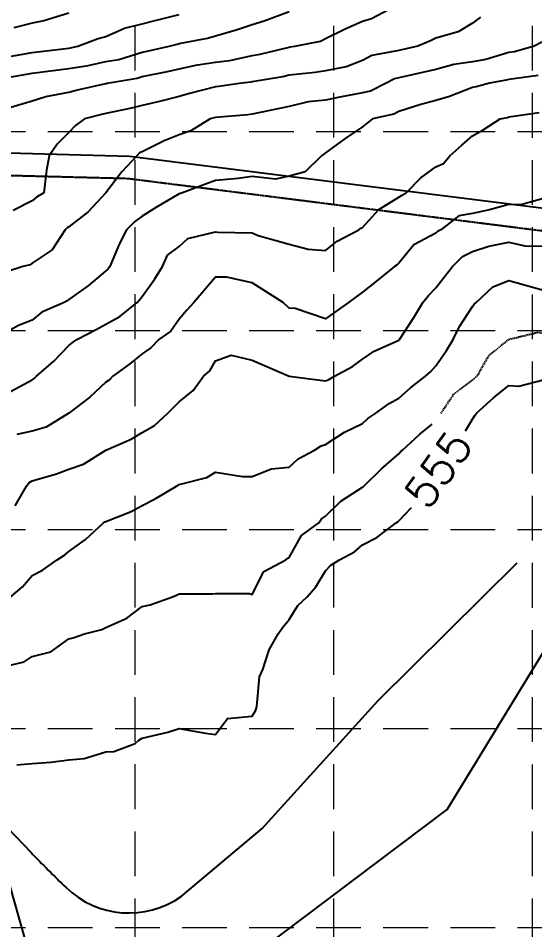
# Model space of a CAD drawing. Header units: inches. Extents: x 8135 to 11700, y -938 to 4760.
# Drawn here: x 9865.5 to 10096.5, y 3777.1 to 4184.4 of the extents above; entities that cross this region are included whole.
import ezdxf
from ezdxf.enums import TextEntityAlignment as Align

# ---------------------------------------------------------------- set-up
doc = ezdxf.new("R2010")
doc.units = ezdxf.units.IN
doc.header["$MEASUREMENT"] = 0
doc.linetypes.add('DASHED', pattern=[0.75, 0.5, -0.25])
doc.linetypes.add('HIDDEN', pattern=[0.375, 0.25, -0.125])
for name, color, linetype in [('ADJ', 11, 'Continuous'), ('EC', 35, 'DASHED'), ('ESMT', 7, 'HIDDEN'), ('GRID', 254, 'HIDDEN')]:
    doc.layers.add(name, color=color, linetype=linetype)
doc.styles.add('Style-simple', font='simple.shx')

msp = doc.modelspace()

# ---------------------------------------------------------------- linework, layer by layer
at = {"layer": 'ADJ', "ltscale": 100}
for p, q in [((9841.44, 4124.74), (9915.29, 4122.83)), ((9915.29, 4122.83), (10114.71, 4097.69))]:
    msp.add_line(p, q, dxfattribs=at)
at = {"layer": 'ADJ'}
for p, q in [((10057.34, 3830.94), (10218.74, 4095.01)), ((9835.38, 3889.16), (9875.17, 3749.16)), ((9953.28, 3752.62), (10057.34, 3830.94))]:
    msp.add_line(p, q, dxfattribs=at)
at = {"layer": 'EC', "color": 35, "linetype": 'Continuous', "flags": 128}
for points, elevation in [([(9855.42, 4142.79), (9871.67, 4147.56), (9877.77, 4149.5), (9888.17, 4151.41), (9891.43, 4152.25), (9904.67, 4155.28), (9904.79, 4155.3), (9905.25, 4155.41), (9918.71, 4157.66), (9920.92, 4158.36), (9932.17, 4160.67), (9937.42, 4161.83), (9945.69, 4163.52), (9953.67, 4164.78), (9960.1, 4165.48), (9970.17, 4167.79), (9973.72, 4168.37), (9986.67, 4171.53), (9987.01, 4171.57), (9989.11, 4171.91), (10000.68, 4174.19), (10002.92, 4175.29), (10011.64, 4179.7), (10019.42, 4183.1), (10023.49, 4184.29), (10031.4, 4188.41)], 564), ([(9855.42, 4157.06), (9871.67, 4159.9), (9888.17, 4161.92), (9896.82, 4163.26), (9904.67, 4165.02), (9910.5, 4165.99), (9920.92, 4169.29), (9923.1, 4169.73), (9932.92, 4171.91), (9936.49, 4172.84), (9937.42, 4173.08), (9950.12, 4175.52), (9953.67, 4176.6), (9962.93, 4179.16), (9970.17, 4181.66), (9975.4, 4183.18), (9986.67, 4187.45)], 565), ([(9855.42, 4166.23), (9871.67, 4169.07), (9888.17, 4171.09), (9888.89, 4171.2), (9892.08, 4171.91), (9901.26, 4175.33), (9904.67, 4176.26), (9913.06, 4179.9), (9920.92, 4181.86), (9926.11, 4183.22), (9937.42, 4186.07)], 566), ([(10072.19, 4184.84), (10068.67, 4182.22), (10062.26, 4178.33), (10052.17, 4175.45), (10049.82, 4174.27), (10044.19, 4171.91), (10035.67, 4169.95), (10023.59, 4167.68), (10019.42, 4165.53), (10012.18, 4162.66), (10002.92, 4160.87), (9998.3, 4160.11), (9986.67, 4158.94), (9983.84, 4158.24), (9970.17, 4156), (9969.69, 4155.89), (9965.32, 4155.41), (9955.23, 4153.9), (9953.67, 4153.77), (9942.07, 4150.84), (9937.42, 4149.46), (9929.29, 4147.3), (9920.92, 4145.34), (9916.07, 4144.19), (9904.67, 4141.83), (9902.65, 4141.37), (9895.09, 4139.41), (9891.15, 4136.43), (9888.17, 4133.28), (9882.91, 4128.17), (9879.32, 4122.91), (9878.07, 4116.51), (9876.92, 4106.41), (9873.6, 4104.49), (9871.67, 4102.8), (9863.21, 4098.5)], 563), ([(9888.17, 4186.63), (9876.88, 4183.2), (9871.67, 4182.17), (9863.55, 4180.16)], 567), ([(10099.57, 4173.76), (10096.24, 4171.91), (10087.45, 4169.39), (10084.92, 4169.04), (10074.58, 4165.92), (10068.67, 4164.9), (10060.28, 4163.8), (10052.17, 4161.52), (10035.67, 4157.73), (10033.74, 4157.37), (10029.96, 4155.41), (10023.07, 4151.82), (10019.42, 4151), (10009.37, 4149.16), (10002.92, 4147.86), (9995.15, 4147.06), (9986.67, 4144.94), (9970.17, 4141.59), (9968.23, 4141.3), (9953.67, 4140.09), (9953.12, 4139.95), (9951.28, 4139.41), (9942.72, 4134.03), (9937.42, 4132.37), (9930.72, 4129.61), (9920.92, 4124.71), (9919.65, 4124.21), (9918.55, 4122.91), (9911.76, 4115.71), (9904.67, 4106.41), (9896.73, 4097.85), (9888.17, 4091.21), (9887.35, 4090.74), (9886.41, 4089.91), (9880.64, 4080.94), (9871.67, 4074.91), (9870.82, 4074.28), (9867.61, 4073.41), (9858.4, 4070.48)], 562), ([(10097.96, 4158.88), (10084.92, 4157.08), (10083.65, 4156.7), (10076.17, 4155.41), (10070.34, 4153.77), (10068.67, 4153.41), (10058.33, 4149.44), (10052.17, 4147.72), (10045.57, 4145.81), (10035.67, 4142.7), (10033.49, 4141.56), (10023.91, 4139.41), (10019.42, 4135.94), (10011.69, 4130.64), (10002.92, 4124.25), (10002.17, 4123.67), (10001.05, 4122.91), (9993.73, 4115.75), (9986.67, 4113.87), (9980.53, 4112.56), (9970.17, 4113.65), (9963.83, 4112.76), (9953.67, 4111.91), (9949.66, 4110.48), (9938.9, 4106.41), (9937.42, 4105.97), (9927.39, 4099.95), (9920.92, 4095.93), (9917.47, 4093.42), (9913.85, 4089.91), (9910.72, 4083.77), (9906.4, 4073.41), (9905.66, 4072.44), (9904.67, 4071.51), (9896.87, 4064.97), (9888.17, 4058.68), (9887.35, 4058.21), (9886, 4057.41), (9876.07, 4053.02), (9871.67, 4049.52), (9865.58, 4047.1), (9855.42, 4041.44)], 561), ([(9862.06, 4017.68), (9871.67, 4022.86), (9872.61, 4023.48), (9873.62, 4024.41), (9881.36, 4031.22), (9888.17, 4038.16), (9889.64, 4039.44), (9891.63, 4040.91), (9900.33, 4045.26), (9904.67, 4047.75), (9910.86, 4051.12), (9918.6, 4057.41), (9919.79, 4058.52), (9920.92, 4060.02), (9926.61, 4067.9), (9930.07, 4073.41), (9932.29, 4078.55), (9937.42, 4082.49), (9941.27, 4086), (9953.67, 4089.01), (9954.72, 4088.87), (9970.17, 4088.48), (9972.8, 4087.29), (9986.67, 4083.42), (9995.15, 4081.3), (10002.92, 4080.67), (10008.06, 4084.78), (10017.83, 4089.91), (10018.75, 4090.59), (10019.42, 4090.94), (10026.81, 4098.91), (10035.67, 4104.52), (10036.83, 4105.26), (10038.97, 4106.41), (10045.48, 4113.11), (10052.17, 4117.96), (10055.65, 4119.44), (10058.56, 4122.91), (10063.85, 4127.73), (10068.67, 4131.87), (10073.4, 4134.61), (10081.06, 4139.41), (10084.23, 4140.09), (10084.92, 4140.29), (10098.44, 4142.31)], 560), ([(10101.42, 4104.12), (10090.3, 4101.03), (10084.92, 4101.14), (10076.18, 4098.78), (10068.67, 4097.15), (10062.5, 4096.08), (10054.48, 4089.91), (10052.96, 4089.12), (10052.17, 4088.35), (10042.39, 4083.19), (10035.67, 4075.03), (10034.88, 4074.22), (10033.78, 4073.41), (10025.92, 4067.01), (10019.42, 4061.94), (10013.24, 4057.41), (10002.92, 4050.04), (9989.31, 4054.73), (9986.67, 4054.87), (9984, 4057.41), (9970.17, 4066.11), (9958.55, 4068.68), (9953.67, 4068.79), (9944.04, 4057.41), (9940.86, 4053.92), (9937.42, 4050), (9933.68, 4044.65), (9928.33, 4040.91), (9924.75, 4037.09), (9920.92, 4034.43), (9915.4, 4030.02), (9907.77, 4024.41), (9906.28, 4022.78), (9904.67, 4021.77), (9897.53, 4015.05), (9888.17, 4007.91), (9877.92, 4001.67), (9871.67, 3999.94), (9864.84, 3998.35)], 559), ([(9864.08, 3966.62), (9869.15, 3975.41), (9870.24, 3976.82), (9871.67, 3977.66), (9882.61, 3980.81), (9888.17, 3983), (9894.65, 3985.13), (9904.67, 3991.41), (9916.03, 3996.38), (9920.92, 3999.34), (9926.36, 4002.48), (9932.35, 4007.91), (9937.42, 4012.99), (9943.69, 4018.05), (9948.39, 4024.41), (9951.22, 4026.9), (9953.67, 4031.33), (9960.75, 4033.84), (9970.17, 4031.61), (9986.67, 4024.41), (10002.92, 4022.35), (10004.36, 4022.98), (10006.92, 4024.41), (10015.04, 4028.8), (10019.42, 4032.05), (10024.66, 4035.59), (10035.67, 4040.64), (10035.82, 4040.77), (10035.94, 4040.91), (10042.43, 4050.65), (10046.42, 4057.41), (10048.96, 4060.53), (10052.17, 4063.98), (10056.43, 4069.29), (10059.63, 4073.41), (10064.18, 4077.9), (10068.67, 4080.21), (10075.97, 4082.5), (10084.92, 4084.31), (10092.08, 4082.75), (10101.42, 4082.53)], 558), ([(9858.45, 3922.84), (9867.33, 3930.32), (9871.67, 3935.4), (9876.27, 3937.81), (9882.89, 3942.41), (9886.14, 3944.44), (9888.17, 3946.08), (9895.63, 3951.46), (9903.57, 3958.91), (9904.23, 3959.36), (9904.67, 3959.52), (9915.94, 3963.97), (9920.92, 3966.66), (9926.72, 3969.61), (9936.25, 3975.41), (9937, 3975.83), (9937.42, 3976.09), (9949.82, 3979.21), (9953.67, 3981.63), (9965.77, 3979.68), (9970.17, 3979.68), (9978.82, 3983.03), (9986.67, 3983.83), (9990.63, 3987.52), (9997.92, 3991.41), (10000.95, 3993.41), (10002.92, 3993.95), (10011.37, 3999.47), (10019.42, 4003.36), (10021.79, 4005.51), (10025.47, 4007.91), (10031.37, 4012.28), (10035.67, 4014.66), (10040.86, 4019.22), (10047.59, 4024.41), (10050.04, 4026.54), (10052.17, 4029.08), (10057.07, 4036.01), (10060.01, 4040.91), (10062.85, 4046.73), (10068.67, 4055.65), (10069.45, 4056.62), (10070.24, 4057.41), (10077.79, 4064.44), (10084.92, 4067.18), (10093.92, 4064.68), (10101.42, 4062.54)], 557), ([(10065.55, 4000.08), (10068.67, 4005.29), (10069.72, 4006.85), (10070.48, 4007.91), (10078.08, 4014.86), (10084.92, 4020.25), (10089.34, 4020), (10101.42, 4023.17)], 555), ([(9855.42, 3893.91), (9868.18, 3896.85), (9871.67, 3899.2), (9880.06, 3901.27), (9888.17, 3907.06), (9890.09, 3907.55), (9895.05, 3909.41), (9902.84, 3911.24), (9904.67, 3912.23), (9914.04, 3916.4), (9920.92, 3921.54), (9924.46, 3922.37), (9934.42, 3925.91), (9936.56, 3926.78), (9937.42, 3927.29), (9952.32, 3927.29), (9953.67, 3927.35), (9968.74, 3927.35), (9970.17, 3926.94), (9975.33, 3937.25), (9985.17, 3942.41), (9985.98, 3943.11), (9986.67, 3943.46), (9992.22, 3953.28), (9999.92, 3958.91), (10001.12, 3960.74), (10002.92, 3961.97), (10009.71, 3968.63), (10019.42, 3974.9), (10019.73, 3975.1), (10020.02, 3975.41), (10027.92, 3983.05), (10035.67, 3989.78), (10036.46, 3990.65), (10037.27, 3991.41), (10045.01, 3998.57), (10050.53, 4003.08)], 556), ([(9864.89, 3850.8), (9871.67, 3851.46), (9880.09, 3852), (9888.17, 3853.1), (9894.95, 3853.64), (9904.67, 3856.57), (9908.22, 3856.81), (9917.83, 3860.41), (9919.45, 3861.91), (9920.92, 3862.69), (9932.38, 3865.45), (9937.42, 3867.13), (9949.24, 3864.91), (9953.67, 3864.37), (9959.08, 3871.51), (9970.17, 3872.55), (9971.76, 3875.33), (9972.22, 3876.91), (9973.39, 3890.19), (9974.89, 3893.41), (9977.67, 3902.14), (9981.79, 3909.41), (9983.76, 3912.32), (9986.67, 3915.71), (9990.48, 3922.04), (9994.68, 3925.91), (9998.62, 3930.29), (10002.92, 3937.46), (10005.24, 3940.1), (10009.11, 3942.41), (10015.84, 3946), (10019.42, 3949.06), (10025.89, 3952.35), (10034.46, 3958.91), (10035.21, 3959.38), (10035.67, 3959.9), (10041.32, 3965.78)], 555)]:
    msp.add_lwpolyline(points, dxfattribs=dict(at, elevation=elevation))
at = {"layer": 'EC', "color": 35, "elevation": 556, "flags": 128}
msp.add_lwpolyline([(10054.51, 4007.88), (10054.53, 4007.91), (10060.19, 4016.4), (10068.67, 4022.76), (10069.53, 4023.54), (10070.63, 4024.41), (10075.87, 4033.6), (10084.92, 4040.91), (10098.17, 4044.16), (10101.42, 4043.35), (10107.83, 4040.91), (10117.67, 4036.57), (10125.53, 4033.05), (10134.17, 4030.27), (10144.03, 4031.06), (10150.67, 4031.06), (10158.8, 4032.66), (10166.92, 4035.99), (10169.97, 4037.86), (10171.85, 4040.91), (10178.31, 4046.03), (10183.42, 4052.1), (10184.45, 4056.37), (10185.02, 4057.41), (10188.07, 4068.84), (10190, 4073.41), (10192.7, 4080.49), (10199.67, 4089), (10199.9, 4089.69), (10200.05, 4089.91)], dxfattribs=at)
at = {"layer": 'EC', "color": 35, "linetype": 'Continuous', "elevation": 554, "flags": 128}
msp.add_lwpolyline([(9846.91, 3836.81), (9871.07, 3811.79, 0.008987), (9886.86, 3796.01, 0.358993), (9938.34, 3791.99), (9974.55, 3822.33), (10026.45, 3879.63), (10088.59, 3941.14)], format="xyb", dxfattribs=at)
at = {"layer": 'ESMT'}
for p, q in [((9641.39, 4119.89), (9914.54, 4112.85)), ((9914.54, 4112.85), (10113.96, 4087.7))]:
    msp.add_line(p, q, dxfattribs=at)
at = {"layer": 'GRID', "color": 252, "linetype": 'HIDDEN', "lineweight": 0, "ltscale": 80}
for p, q in [((9917.73, -488.93), (9917.73, 4667.09)), ((10006.62, -488.94), (10006.62, 4667.09)), ((10095.51, -488.96), (10095.51, 4667.09)), ((8228.76, 4133.74), (11606.69, 4133.74)), ((8228.76, 4044.84), (11606.69, 4044.84)), ((8228.76, 3955.95), (11606.69, 3955.95)), ((8228.76, 3867.06), (11606.69, 3867.06)), ((8228.76, 3778.16), (11606.69, 3778.16))]:
    msp.add_line(p, q, dxfattribs=at)

# ---------------------------------------------------------------- texts
at = {"layer": 'EC', "color": 35, "style": 'Style-simple'}
msp.add_text('555', height=14, rotation=54.7742, dxfattribs=at).set_placement((10053.41, 3982.88, 555), align=Align.MIDDLE_CENTER)

doc.saveas('drawing.dxf')
